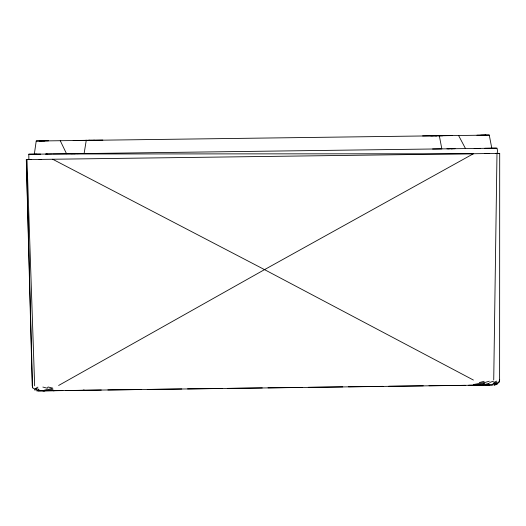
<?xml version="1.0" encoding="UTF-8"?>
<svg xmlns="http://www.w3.org/2000/svg" width="526" height="526" viewBox="0 0 526 526"><rect width="100%" height="100%" fill="white"/><g stroke="black" fill="none" stroke-linecap="round" stroke-linejoin="round"><path stroke-width="0.79" d="M497.267 153.349L499.7 153.388L499.615 379.627L498.918 382.238M493.73 379.811L496.991 153.428M499.7 379.7L499.003 382.31M34.322 154.203L36.222 140.988L48.523 140.823M86.251 140.376L84.114 153.566L85.922 153.546M495.854 384.769L496.59 384.243L496.051 383.434L496.366 382.363L493.151 383.474M48.214 390.114L48.629 389.293L52.843 388.162L48.037 386.985L47.34 388.241L42.869 387.057M48.78 390.621L49.076 390.108L53.047 389.233M497.109 384.236L497.642 383.408M495.071 384.263L495.63 383.441L492.303 384.302M483.216 384.421L484.453 383.585M487.852 384.361L489.219 383.526M37.925 387.116L35.755 388.392L39.042 389.418L37.504 390.259M58.616 385.479L264.532 269.628L473.407 153.737M496.958 383.888L498.096 383.322M496.051 383.434L498.444 382.323M493.809 382.395L496.827 381.107M482.704 384.94L488.503 383.533M489.745 382.455L493.592 381.153M489.305 381.212L484.814 382.514L483.65 383.599L478.864 384.48M479.285 382.58L484.19 381.271M44.394 390.167L47.728 389.306M483.986 382.527L473.466 384.545M494.506 384.96L495.367 384.776M496.59 384.243L494.052 384.966M475.471 384.736L473.374 384.986L477.74 385.104M493.861 384.9L495.13 384.762M473.472 385.242L478.588 384.999M31.586 159.523L28.884 159.556L28.792 154.223L34.058 154.157M495.637 153.447C498.3 155.104 497.787 147.385 496.261 148.174L484.854 148.306M40.094 140.935L39.476 140.948L41.948 140.948M85.304 140.337L86.902 140.304M88.447 140.297L90.045 140.264M435.475 135.813L437.073 135.78M438.618 135.774L442.807 135.708M485.426 135.143L486.044 135.136L483.572 135.129M86.935 153.533L86.448 153.539M476.944 135.215L489.252 135.057L491.803 148.227L34.137 154.217L34.617 154.164M33.072 388.412L32.224 385.749L26.3 159.516L29.009 159.477M29.186 159.477L28.884 159.556M499.7 153.388L484.479 153.592M43.079 390.805L45.019 390.779L42.415 390.811L492.698 384.986M54.244 390.66L53.008 390.733M447.56 385.578L450.164 385.545M458.074 385.427L459.376 385.413L458.008 385.38L458.402 385.427M73.199 140.501L102.84 140.094M422.582 135.912L452.268 135.537M42.521 140.942L94.818 140.278M92.523 140.31L433.089 135.846M483.046 135.175L430.787 135.879M44.822 140.915L36.222 140.988M480.744 135.208L489.252 135.057M47.294 154.046L45.69 154.072L51.772 153.993M74.475 153.697L75.198 153.684L70.872 153.737M76.947 153.664L78.486 153.645M491.166 148.168L497.07 148.161M40.614 154.125L28.792 154.223M85.672 153.553L91.051 153.48M432.576 149.009L441.833 148.884L439.328 135.754M446.942 148.825L449.382 148.792L448.731 148.799M455.069 148.707L450.749 148.766L452.36 148.746M474.182 148.464L480.258 148.385L478.653 148.404M490.982 148.227L491.79 148.214M39.088 159.424L489.41 153.526M41.061 159.398L26.3 159.516M38.01 390.864L41.824 390.811M477.043 385.124L479.028 385.15L478.377 385.163M485.537 385.006L489.482 385.025L468.699 385.223M489.581 384.953L492.218 384.92M62.87 390.601L38.201 390.936M65.507 390.568L101.301 390.036M107.869 389.95L141.547 389.51M147.293 389.431L181.792 388.977M187.545 388.905L222.038 388.451M227.791 388.379L262.283 387.925M268.036 387.853L302.535 387.399M308.282 387.327L342.781 386.873M348.528 386.794L383.027 386.347M388.773 386.268L423.272 385.821M429.019 385.742L465.346 385.334M438.526 135.701L442.754 135.662M437.014 135.734L433.575 135.767M82.766 140.422L86.994 140.376M91.945 140.317L88.506 140.343M34.663 154.197L36.932 154.171M34.118 154.203L34.926 154.197M448.224 385.565L447.475 385.505L450.078 385.473M53.277 390.68L54.309 390.713M73.903 390.404L73.311 390.463M83.108 390.345L84.416 390.331M52.554 153.986L473.472 153.737M36.202 390.713L37.642 390.943M33.651 388.412L36.136 389.457M52.692 159.246L264.532 269.628L473.407 380.048M35.36 388.398L36.518 389.45M34.486 389.47L35.018 390.285M458.587 135.498L465.49 148.562M60.253 140.712L66.552 153.783M32.527 387.162L26.392 159.588M26.984 159.582L34.657 385.814M84.331 390.259L83.023 390.279L84.331 390.259"/></g></svg>
